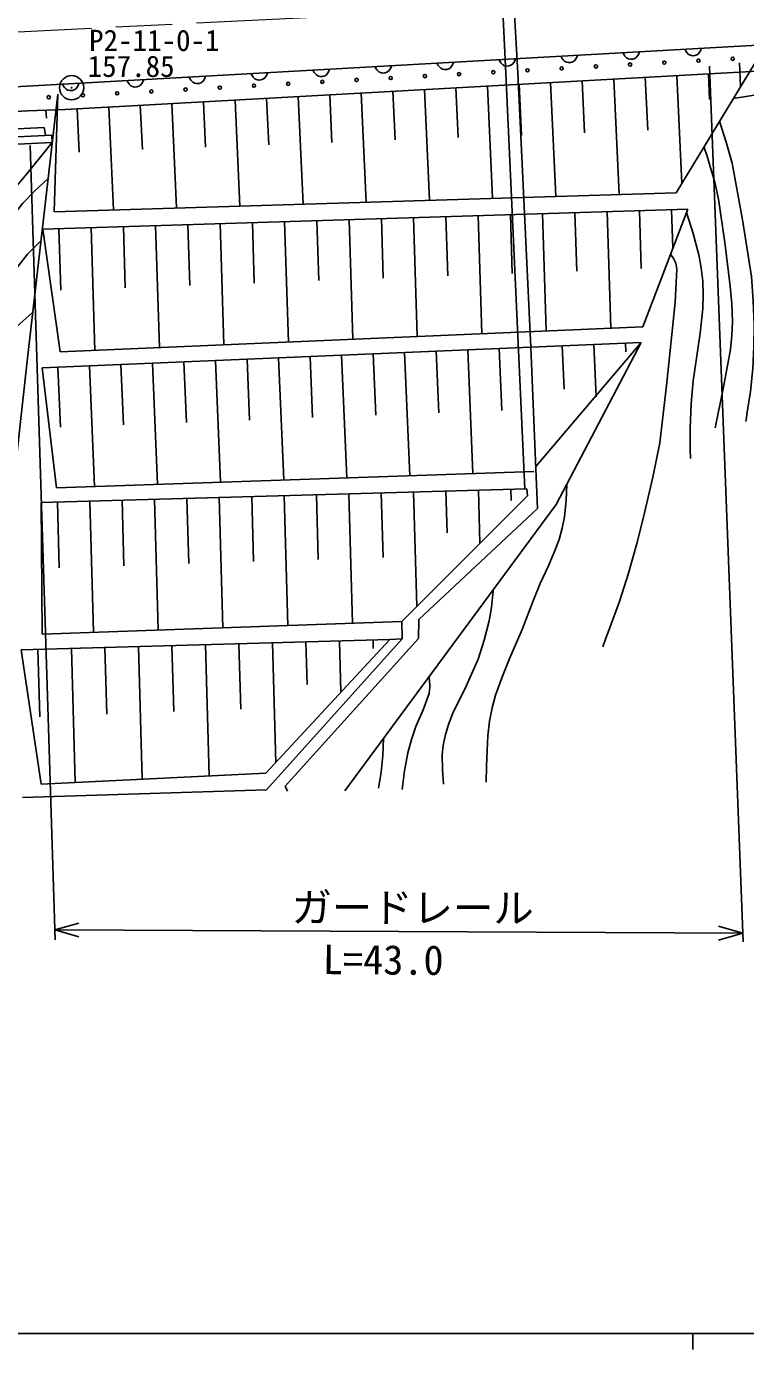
# Model space of a CAD drawing. Units: millimetres, scale not verified. Extents: x 40000 to 680000, y 20000 to 380000.
# Drawn here: x 126735 to 171273, y 204000 to 285942 of the extents above; entities that cross this region are included whole.
import ezdxf
from ezdxf.enums import TextEntityAlignment as Align

# ---------------------------------------------------------------- set-up
doc = ezdxf.new("R2010")
doc.units = ezdxf.units.MM
doc.header["$LTSCALE"] = 1000
doc.linetypes.add('CHAIN', pattern=[18.5, 12, -1.5, 3.5, -1.5])
for name, color, linetype, lineweight in [('M-BGD', 7, 'Continuous', 25), ('M-BMK', 2, 'CHAIN', 13), ('M-TTL-BAND', 7, 'Continuous', 25)]:
    doc.layers.add(name, color=color, linetype=linetype, lineweight=lineweight)
doc.layers.add('M-BGD-HTXT', color=7, linetype='Continuous')
doc.layers.add('M-BMK-SRVR', color=7, linetype='Continuous')
doc.styles.add('ＭＳ ゴシック', font='')
doc.styles.get('ＭＳ ゴシック').set_extended_font_data('MS Gothic')

# ---------------------------------------------------------------- blocks, each defined once
blk = doc.blocks.new('BUHIN2')
at = {"color": 3, "linetype": 'Continuous', "lineweight": 25}
for radius in [746, 22.5]:
    blk.add_circle((0, 0), radius, dxfattribs=at)
blk = doc.blocks.new('BUHIN236')
at = {"color": 7, "linetype": 'Continuous', "lineweight": 25}
blk.add_lwpolyline([(-356, -351), (-408, -241), (-434, -129), (-444, 16), (-407, 136), (-348, 243), (-238, 352), (-130, 409), (-9, 444), (138, 434), (249, 407), (356, 351)], dxfattribs=at)
blk = doc.blocks.new('BUHIN237')
at = {"color": 7, "linetype": 'Continuous', "lineweight": 25}
blk.add_lwpolyline([(-356, -351), (-408, -241), (-434, -130), (-444, 15), (-408, 135), (-349, 243), (-238, 352), (-130, 409), (-10, 444), (137, 434), (248, 407), (356, 351)], dxfattribs=at)

msp = doc.modelspace()

# ---------------------------------------------------------------- linework, layer by layer
at = {"layer": 'M-BGD'}
for p, q in [((156428, 283033), (155443, 303897)), ((156053, 303629), (157162, 283066)), ((131562, 282505), (173794, 284878)), ((131562, 282505), (173794, 284878)), ((171880, 283741), (166966, 275646)), ((170902, 283696), (170969, 282240)), ((173843, 283283), (129128, 280803)), ((157609, 257308), (156428, 283033)), ((157162, 283066), (157970, 266082)), ((165064, 282796), (165215, 279512)), ((167019, 282904), (167325, 276236)), ((168974, 283013), (169047, 281422)), ((169039, 283486), (171123, 229243)), ((85751, 279980), (131562, 282505)), ((85751, 279980), (131562, 282505)), ((149426, 281929), (149564, 278915)), ((151381, 282037), (151695, 275179)), ((153335, 282146), (153477, 279064)), ((155290, 282254), (155609, 275298)), ((157245, 282362), (157389, 279213)), ((159200, 282471), (159523, 275418)), ((161155, 282579), (161302, 279363)), ((163109, 282688), (163437, 275538)), ((170511, 281485), (177179, 282543)), ((128670, 281758), (126793, 265400)), ((128458, 274468), (128670, 281758)), ((135742, 281170), (136038, 274700)), ((137697, 281278), (137826, 278466)), ((139652, 281387), (139953, 274819)), ((141606, 281495), (141738, 278616)), ((143561, 281604), (143867, 274939)), ((145516, 281712), (145651, 278765)), ((147471, 281820), (147781, 275059)), ((83476, 278333), (126809, 280725)), ((126809, 280725), (129128, 280803)), ((127937, 280763), (127970, 280258)), ((129878, 280845), (130000, 278167)), ((131832, 280953), (132124, 274580)), ((133787, 281062), (133913, 278317)), ((83254, 277521), (127839, 279691)), ((127839, 279691), (127909, 279201)), ((128303, 279220), (83184, 277031)), ((83254, 276472), (128327, 278765)), ((128327, 278765), (126761, 276810)), ((128327, 278765), (128303, 279220)), ((128504, 229377), (126974, 278563)), ((126761, 276810), (122788, 272087)), ((166966, 275646), (128458, 274468)), ((127746, 273394), (167696, 274626)), ((164700, 274534), (164810, 270951)), ((167696, 274626), (164911, 267343)), ((166697, 274595), (166771, 272206)), ((138732, 273733), (138964, 266226)), ((140730, 273795), (140845, 270053)), ((142727, 273856), (142957, 266398)), ((144725, 273918), (144839, 270201)), ((146722, 273979), (146951, 266570)), ((148720, 274041), (148834, 270348)), ((150717, 274103), (150944, 266742)), ((152715, 274164), (152828, 270496)), ((154712, 274226), (154938, 266914)), ((156710, 274287), (156822, 270643)), ((158707, 274349), (158931, 267086)), ((160705, 274410), (160816, 270791)), ((162702, 274472), (162925, 267257)), ((128817, 265790), (127746, 273394)), ((128745, 273425), (128862, 269611)), ((130742, 273487), (130977, 265883)), ((132740, 273548), (132857, 269758)), ((134737, 273610), (134970, 266055)), ((136735, 273671), (136851, 269906)), ((164911, 267343), (128817, 265790)), ((127703, 264810), (164804, 266370)), ((164804, 266370), (158281, 258688)), ((159545, 256345), (164804, 266370)), ((163828, 266328), (163850, 265790)), ((144301, 265508), (144460, 261716)), ((146254, 265590), (146573, 257991)), ((148206, 265672), (148366, 261865)), ((150159, 265754), (150480, 258126)), ((152112, 265836), (152272, 262015)), ((154064, 265918), (154386, 258260)), ((156017, 266000), (156178, 262164)), ((157970, 266082), (158287, 258538)), ((159922, 266164), (160036, 263470)), ((161875, 266246), (162011, 263013)), ((126793, 265400), (123811, 238420)), ((127703, 264810), (128603, 257373)), ((128679, 264851), (128836, 261119)), ((130632, 264933), (130947, 257453)), ((132585, 265015), (132742, 261268)), ((134537, 265097), (134853, 257588)), ((136490, 265179), (136648, 261417)), ((138443, 265262), (138760, 257722)), ((140396, 265344), (140554, 261567)), ((142348, 265426), (142666, 257857)), ((158164, 258390), (128603, 257373)), ((158379, 256087), (158287, 258538)), ((127645, 256453), (157735, 257311)), ((157735, 257311), (157778, 256883)), ((128648, 256482), (128764, 252419)), ((130654, 256539), (130886, 248425)), ((132660, 256596), (132776, 252545)), ((134666, 256654), (134897, 248564)), ((136672, 256711), (136787, 252672)), ((138678, 256768), (138908, 248702)), ((140684, 256825), (140799, 252799)), ((142690, 256882), (142919, 248841)), ((144696, 256940), (144811, 252925)), ((146702, 256997), (146931, 248980)), ((148708, 257054), (148822, 253052)), ((157778, 256883), (149981, 249086)), ((150714, 257111), (150916, 250021)), ((152720, 257168), (152794, 254571)), ((154726, 257226), (154820, 253925)), ((156732, 257283), (156752, 256580)), ((127703, 248315), (127645, 256453)), ((146463, 238600), (159545, 256345)), ((151047, 249215), (158379, 256087)), ((151017, 248043), (151047, 249215)), ((149981, 249086), (127703, 248315)), ((149995, 248022), (149981, 249086)), ((126403, 247328), (149237, 247971)), ((131592, 247474), (131709, 243348)), ((133668, 247533), (133899, 239325)), ((135744, 247591), (135859, 243509)), ((137820, 247649), (138049, 239529)), ((139896, 247708), (140010, 243670)), ((149237, 247971), (141569, 239702)), ((141605, 238662), (149995, 248022)), ((141972, 247766), (142180, 240362)), ((142753, 238885), (151017, 248043)), ((144048, 247825), (144122, 245180)), ((146124, 247883), (146213, 244710)), ((148200, 247942), (148214, 247413)), ((149237, 247971), (149995, 248022)), ((127645, 239017), (126403, 247328)), ((127441, 247357), (127558, 243188)), ((129517, 247416), (129750, 239120)), ((141569, 239702), (127645, 239017)), ((126498, 238184), (141605, 238662)), ((142907, 238576), (142753, 238885)), ((128485, 229994), (171102, 229782))]:
    msp.add_line(p, q, dxfattribs=at)
for points in [[(169655, 280075), (170082, 278782), (170450, 277475), (171080, 273969), (171652, 270449), (171754, 268954), (171797, 267454), (171790, 266105), (171722, 264749), (171571, 263340), (171359, 261927), (171324, 261710), (171287, 261483)], [(169395, 261085), (169896, 263498), (170342, 265940), (170430, 266801), (170459, 267665), (170418, 268759), (170316, 269864), (169986, 272567), (169598, 275249), (169366, 276289), (169071, 277326), (168889, 277908), (168698, 278498)], [(128067, 276503), (127267, 275779), (126505, 275008), (124907, 272956), (123253, 270929), (122177, 269653), (121058, 268419), (120142, 267561), (119176, 266740), (117248, 264995), (115270, 263287), (114790, 262977), (114275, 262717), (113806, 262550), (113308, 262438), (112661, 262368), (112003, 262358), (111793, 262361), (111574, 262367)], [(167617, 274419), (168022, 273118), (168370, 271801), (168526, 270991), (168624, 270164), (168651, 269329), (168618, 268479), (168455, 266939), (168231, 265400), (168034, 263996), (167896, 262578), (167845, 261065), (167853, 259545), (167856, 259365), (167859, 259175)], [(111334, 258267), (112162, 258258), (112977, 258308), (113474, 258396), (113968, 258546), (114491, 258776), (114997, 259065), (115561, 259464), (116086, 259910), (116828, 260652), (117530, 261439), (118901, 263024), (120304, 264555), (122512, 266779), (124686, 269054), (125721, 270464), (126803, 271834), (127205, 272249), (127627, 272660)], [(166634, 271848), (166821, 271578), (166950, 271287), (167007, 270906), (167004, 270498), (166905, 268864), (166748, 267260), (166384, 263709), (165959, 260157), (165532, 258033), (165044, 255909), (164568, 253988), (164031, 252075), (163461, 250330), (162831, 248594), (162630, 248061), (162425, 247519)], [(126107, 267324), (127118, 268222)], [(160202, 257597), (160162, 256586), (160061, 255574), (159922, 254869), (159723, 254167), (159408, 253322), (159038, 252501), (158550, 251452), (158118, 250380), (157430, 248604), (156684, 246846), (156211, 245701), (155795, 244535), (155572, 243738), (155405, 242917), (155303, 242016), (155262, 241109), (155234, 240123), (155207, 239137)], [(152567, 239011), (152497, 239923), (152488, 240828), (152546, 241418), (152663, 242003), (152877, 242713), (153150, 243409), (153965, 245081), (154715, 246760), (155082, 247935), (155393, 249136), (155540, 249951), (155626, 250773), (155638, 250912), (155650, 251062)], [(150009, 238692), (150155, 239834), (150360, 240960), (150576, 241776), (150854, 242588), (151296, 243609), (151677, 244638), (151715, 245047), (151692, 245464), (151682, 245564), (151672, 245664)], [(148849, 241837), (148808, 240790), (148706, 239751), (148627, 239261), (148535, 238763)], [(129983, 229556), (128485, 229994), (129987, 230414)], [(169604, 230221), (171102, 229782), (169600, 229362)]]:
    msp.add_lwpolyline(points, dxfattribs=at)
for centre in [(162004, 283465), (164122, 283584), (166240, 283703), (168358, 283822), (170476, 283941), (147179, 282631), (149296, 282750), (151414, 282869), (153532, 282988), (155650, 283108), (157768, 283227), (159886, 283346), (132353, 281798), (134471, 281917), (136589, 282036), (138707, 282155), (140825, 282274), (142943, 282393), (145061, 282512), (128117, 281560), (130235, 281679)]:
    msp.add_circle(centre, 99.5, dxfattribs=at)
at = {"layer": 'M-BMK'}
msp.add_line((63346, 282534), (162557, 287400), dxfattribs=at)
at = {"layer": 'M-TTL-BAND'}
for p, q in [((40000, 205000), (579000, 205000)), ((168000, 205000), (168000, 204000))]:
    msp.add_line(p, q, dxfattribs=at)

# ---------------------------------------------------------------- block references
at = {"layer": 'M-BGD', "rotation": 138.57538}
for name, p in [('BUHIN237', (156517, 283907)), ('BUHIN237', (160356, 284123)), ('BUHIN237', (164196, 284339)), ('BUHIN237', (168035, 284555)), ('BUHIN237', (141160, 283044)), ('BUHIN237', (144999, 283260)), ('BUHIN237', (148839, 283476)), ('BUHIN237', (152678, 283692)), ('BUHIN236', (129479, 282390)), ('BUHIN237', (133481, 282613)), ('BUHIN237', (137321, 282828))]:
    msp.add_blockref(name, p, dxfattribs=at)
at = {"layer": 'M-BMK-SRVR', "rotation": 138.57538}
msp.add_blockref('BUHIN2', (129533, 282151), dxfattribs=at)

# ---------------------------------------------------------------- texts
at = {"layer": 'M-BGD', "style": 'ＭＳ ゴシック'}
for s, rotation, p in [('ガードレール', 359.8, (143148, 229924)), ('L=43.0', 359.6, (145081, 226702))]:
    msp.add_text(s, height=1833, rotation=rotation, dxfattribs=at).set_placement(p, align=Align.BOTTOM_LEFT)
at = {"layer": 'M-BGD-HTXT', "style": 'ＭＳ ゴシック'}
for s, p in [('P2-11-0-1', (130613, 284025)), ('157.85', (130523, 282420))]:
    msp.add_text(s, height=1320, dxfattribs=at).set_placement(p, align=Align.BOTTOM_LEFT)

doc.saveas('drawing.dxf')
